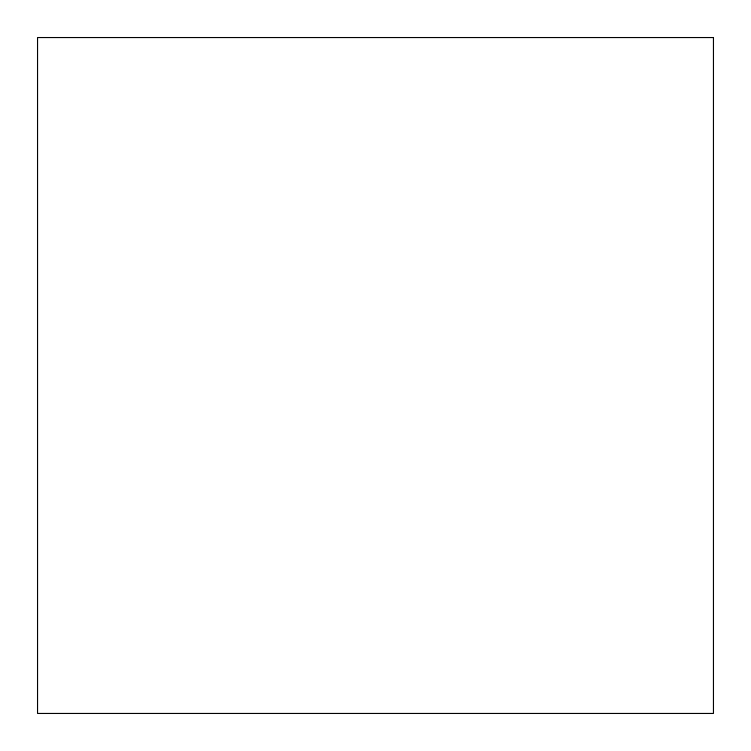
<?xml version="1.0" encoding="UTF-8"?>
<svg xmlns="http://www.w3.org/2000/svg" width="751" height="751" viewBox="0 0 751 751"><rect width="100%" height="100%" fill="white"/><g stroke="black" fill="none" stroke-linecap="round" stroke-linejoin="round"><path stroke-width="1.13" d="M713.45 37.55L37.55 37.55L37.55 713.45L713.45 713.45L713.45 37.55"/></g></svg>
